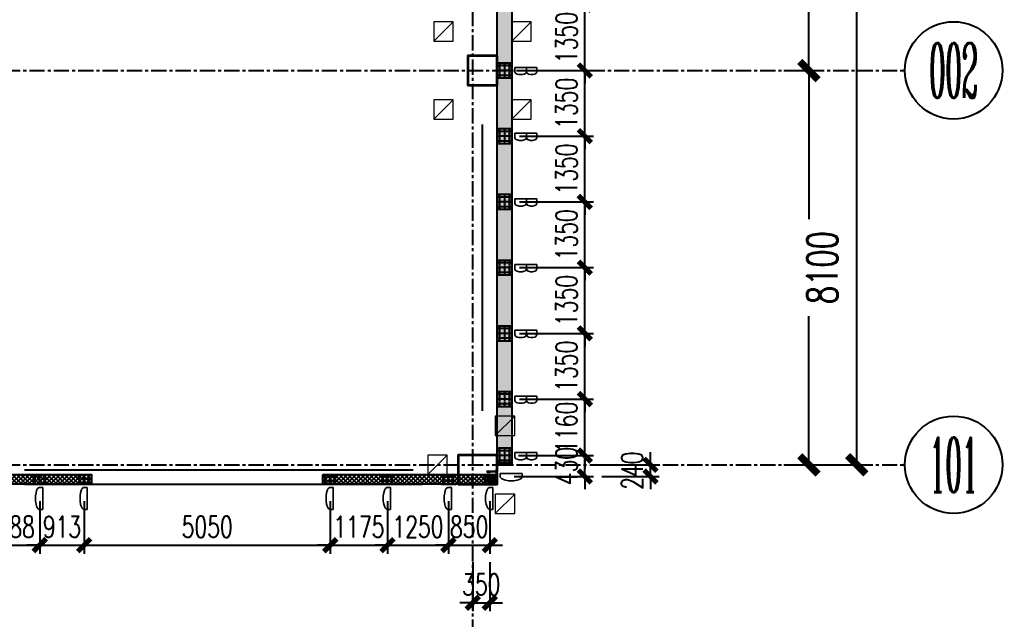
# Model space of a CAD drawing. Extents: x 782294 to 1727252, y -631030 to 17645.
# Drawn here: x 1125397 to 1145567, y -249105 to -236787 of the extents above; entities that cross this region are included whole.
import ezdxf
from ezdxf.enums import TextEntityAlignment as Align

# ---------------------------------------------------------------- set-up
doc = ezdxf.new("R2010")
doc.units = 0
doc.linetypes.add('CENTER', pattern=[2, 1.25, -0.25, 0.25, -0.25])
doc.layers.get('Defpoints').update_dxf_attribs({"color": 210})
for name, color, linetype in [('!ZN1-填充-8', 8, 'Continuous'), ('!ZN1-标注-173', 173, 'Continuous'), ('!ZN3-铝板幕墙-3', 3, 'Continuous'), ('2钢材断面', 2, 'Continuous'), ('30预埋件', 30, 'Continuous'), ('3符号', 3, 'Continuous'), ('40钢材投影', 40, 'Continuous'), ('ALT_CEN-0-30', 1, 'CENTER'), ('DIM', 173, 'Continuous'), ('DOTE', 1, 'CENTER'), ('S-BKL', 4, 'Continuous'), ('S-HATCH1-W', 252, 'Continuous'), ('结构轮廓线', 1, 'Continuous')]:
    doc.layers.add(name, color=color, linetype=linetype)
for name, color, linetype, lineweight in [('S-col', 2, 'Continuous', 0), ('S-ct', 2, 'Continuous', 0), ('S-zhuang', 1, 'Continuous', 0), ('砼柱', 2, 'Continuous', 35)]:
    doc.layers.add(name, color=color, linetype=linetype, lineweight=lineweight)
doc.styles.add('_TCH_AXIS', font='COMPLEX', dxfattribs={"bigfont": 'GBCBIG'})
doc.styles.add('DHTEXT-1', font='romans.shx', dxfattribs={"width": 0.7, "bigfont": 'chinese.shx'})
doc.dimstyles.new('ZN175', dxfattribs={"dimscale": 175, "dimtxt": 2.5, "dimasz": 1.5, "dimexe": 1, "dimexo": 2, "dimgap": 0.9, "dimtad": 1, "dimdec": 0, "dimdsep": 46, "dimtxsty": 'DHTEXT-1', "dimblk": 'ARCHTICK', "dimcen": 2.5, "dimclrd": 173, "dimclre": 173, "dimclrt": 7, "dimazin": 2, "dimtfac": 1, "dimtdec": 0, "dimtix": 1, "dimtmove": 2, "dimatfit": 3, "dimfxl": 0, "dimtolj": 1, "dimtzin": 0, "dimarcsym": 0})
doc.dimstyles.new('ZN250', dxfattribs={"dimscale": 250, "dimtxt": 2.5, "dimasz": 1.5, "dimexe": 1, "dimexo": 2, "dimgap": 0.9, "dimtad": 1, "dimdec": 0, "dimdsep": 46, "dimtxsty": 'DHTEXT-1', "dimblk": 'ARCHTICK', "dimcen": 2.5, "dimclrd": 173, "dimclre": 173, "dimclrt": 7, "dimazin": 2, "dimtfac": 1, "dimtdec": 0, "dimtix": 1, "dimtmove": 2, "dimatfit": 3, "dimfxl": 0, "dimarcsym": 0})

# ---------------------------------------------------------------- blocks, each defined once
blk = doc.blocks.new('_ArchTick')
at = {"color": 0, "linetype": 'ByBlock', "const_width": 0.4}
blk.add_lwpolyline([(-0.5, -0.5), (0.5, 0.5)], dxfattribs=at)
blk = doc.blocks.new('*D1368')
at = {"layer": 'Defpoints', "color": 0, "ltscale": 2500, "transparency": 16777216}
for p in [(130984, 16200), (130984, 8100), (132000, 8100)]:
    blk.add_point(p, dxfattribs=at)
at = {"layer": 'DIM', "color": 173, "linetype": 'ByBlock', "lineweight": -2, "ltscale": 2500, "transparency": 16777216}
for p, q in [((131484, 16200), (132250, 16200)), ((132000, 16200), (132000, 13146)), ((132000, 8100), (132000, 11154)), ((131484, 8100), (132250, 8100))]:
    blk.add_line(p, q, dxfattribs=at)
at = {"layer": 'DIM', "color": 173, "lineweight": -2, "ltscale": 2500, "transparency": 16777216, "xscale": 375, "yscale": 375, "zscale": 375}
for p, rotation in [((132000, 16200), 90), ((132000, 8100), 270)]:
    blk.add_blockref('_ArchTick', p, dxfattribs=dict(at, rotation=rotation))
at = {"layer": 'DIM', "color": 7, "ltscale": 2500, "transparency": 16777216, "insert": (132275, 12150), "char_height": 625, "attachment_point": 5, "rotation": 90, "style": 'DHTEXT-1'}
blk.add_mtext('8100', dxfattribs=at)
blk = doc.blocks.new('*D1369')
at = {"layer": 'Defpoints', "color": 0, "ltscale": 2500, "transparency": 16777216}
for p in [(130984, 8100), (130984, 0), (132000, 0)]:
    blk.add_point(p, dxfattribs=at)
at = {"layer": 'DIM', "color": 173, "linetype": 'ByBlock', "lineweight": -2, "ltscale": 2500, "transparency": 16777216}
for p, q in [((131484, 8100), (132250, 8100)), ((132000, 8100), (132000, 5046)), ((132000, 0), (132000, 3054)), ((131484, 0), (132250, 0))]:
    blk.add_line(p, q, dxfattribs=at)
at = {"layer": 'DIM', "color": 173, "lineweight": -2, "ltscale": 2500, "transparency": 16777216, "xscale": 375, "yscale": 375, "zscale": 375}
for p, rotation in [((132000, 8100), 90), ((132000, 0), 270)]:
    blk.add_blockref('_ArchTick', p, dxfattribs=dict(at, rotation=rotation))
at = {"layer": 'DIM', "color": 7, "ltscale": 2500, "transparency": 16777216, "insert": (132275, 4050), "char_height": 625, "attachment_point": 5, "rotation": 90, "style": 'DHTEXT-1'}
blk.add_mtext('8100', dxfattribs=at)
blk = doc.blocks.new('*D1372')
at = {"layer": 'Defpoints', "color": 0, "ltscale": 2500, "transparency": 16777216}
for p in [(131084, 90000), (131084, 0), (132980, 0)]:
    blk.add_point(p, dxfattribs=at)
at = {"layer": 'DIM', "color": 173, "linetype": 'ByBlock', "lineweight": -2, "ltscale": 2500, "transparency": 16777216}
for p, q in [((131584, 90000), (133230, 90000)), ((132980, 90000), (132980, 46204)), ((132980, 0), (132980, 43796)), ((131584, 0), (133230, 0))]:
    blk.add_line(p, q, dxfattribs=at)
at = {"layer": 'DIM', "color": 173, "lineweight": -2, "ltscale": 2500, "transparency": 16777216, "xscale": 375, "yscale": 375, "zscale": 375}
for p, rotation in [((132980, 90000), 90), ((132980, 0), 270)]:
    blk.add_blockref('_ArchTick', p, dxfattribs=dict(at, rotation=rotation))
at = {"layer": 'DIM', "color": 7, "ltscale": 2500, "transparency": 16777216, "insert": (133255, 45000), "char_height": 625, "attachment_point": 5, "rotation": 90, "style": 'DHTEXT-1'}
blk.add_mtext('90000', dxfattribs=at)
blk = doc.blocks.new('卓越-轴号')
blk.add_circle((0, 0), 4)
at = {"color": 0, "style": '_TCH_AXIS', "width": 1.041667, "flags": 8}
blk.add_attdef('A', text='', height=4.48, dxfattribs=at).set_placement((-2, -2.24), (2, -2.24), align=Align.FIT)
blk = doc.blocks.new('20250913105919')
at = {"layer": '结构轮廓线', "color": 1, "ltscale": 500}
blk.add_line((125600, 0), (125900, 0), dxfattribs=at)
blk.add_lwpolyline([(125900, 32400), (125900, 0)], dxfattribs=at)
blk = doc.blocks.new('A$C6AFE39C8')
at = {"layer": '砼柱', "lineweight": 35}
for points in [[(0, -82000), (-600, -82000), (-600, -82600), (0, -82600)], [(0, -90200), (-800, -90200), (-800, -90800), (0, -90800)]]:
    blk.add_lwpolyline(points, close=True, dxfattribs=at)
blk = doc.blocks.new('A$C5b102a0f')
at = {"layer": 'S-col'}
blk.add_blockref('A$C6AFE39C8', (125600, 90400), dxfattribs=at)
blk = doc.blocks.new('20250903183753')
at = {"layer": '2钢材断面'}
for p, q in [((150, 0), (-150, 0)), ((-150, 0), (-150, -300)), ((150, -300), (150, 0)), ((-150, -300), (150, -300))]:
    blk.add_line(p, q, dxfattribs=at)
at = {"layer": '40钢材投影'}
for centre, radius in [((-100, -50), 12), ((-100, -150), 12), ((-100, -50), 6), ((-100, -150), 6), ((0, -50), 12), ((0, -150), 12), ((0, -50), 6), ((0, -150), 6), ((100, -50), 12), ((100, -150), 12), ((100, -50), 6), ((100, -150), 6), ((-100, -250), 12), ((-100, -250), 6), ((0, -250), 12), ((0, -250), 6), ((100, -251), 12), ((100, -251), 6)]:
    blk.add_circle(centre, radius, dxfattribs=at)
at = {"layer": 'ALT_CEN-0-30', "ltscale": 20}
for p, q in [((-100, 0), (-100, -300)), ((0, 0), (0, -300)), ((100, 0), (100, -300)), ((-150, -50), (150, -50)), ((-150, -150), (150, -150)), ((-150, -250), (150, -250))]:
    blk.add_line(p, q, dxfattribs=at)
blk = doc.blocks.new('20250903183821')
at = {"ltscale": 50}
blk.add_blockref('20250903183753', (0, 0), dxfattribs=at)
at = {"layer": '30预埋件', "style": 'DHTEXT-1', "text_generation_flag": 6, "width": 0.55}
blk.add_attdef('B', (-105, 65), '', height=450, rotation=180, dxfattribs=at)
blk = doc.blocks.new('234')
at = {"layer": '!ZN1-填充-8'}
h = blk.add_hatch(color=252, dxfattribs=at)
h.dxf.hatch_style = 1
h.paths.add_polyline_path([(-105, -10), (-113, -10), (-105, -18)])
h = blk.add_hatch(color=252, dxfattribs=at)
h.dxf.hatch_style = 1
h.paths.add_polyline_path([(-95, -18), (-105, -18), (-105, -10), (-95, -10)])
h = blk.add_hatch(color=252, dxfattribs=at)
h.dxf.hatch_style = 1
h.paths.add_polyline_path([(-95, -10), (-87, -10), (-95, -18)])
h = blk.add_hatch(color=252, dxfattribs=at)
h.dxf.hatch_style = 1
h.paths.add_polyline_path([(-5, -10), (-13, -10), (-5, -18)])
h = blk.add_hatch(color=252, dxfattribs=at)
h.dxf.hatch_style = 1
h.paths.add_polyline_path([(5, -18), (-5, -18), (-5, -10), (5, -10)])
h = blk.add_hatch(color=252, dxfattribs=at)
h.dxf.hatch_style = 1
h.paths.add_polyline_path([(5, -10), (13, -10), (5, -18)])
h = blk.add_hatch(color=252, dxfattribs=at)
h.dxf.hatch_style = 1
h.paths.add_polyline_path([(95, -10), (87, -10), (95, -18)])
h = blk.add_hatch(color=252, dxfattribs=at)
h.dxf.hatch_style = 1
h.paths.add_polyline_path([(105, -18), (95, -18), (95, -10), (105, -10)])
h = blk.add_hatch(color=252, dxfattribs=at)
h.dxf.hatch_style = 1
h.paths.add_polyline_path([(105, -10), (113, -10), (105, -18)])
at = {"layer": '2钢材断面'}
for p, q in [((-150, 0), (-150, -10)), ((150, 0), (-150, 0)), ((150, 0), (150, -10)), ((-94, -10), (-150, -10)), ((0, -10), (-94, -10)), ((106, -10), (0, -10)), ((150, -10), (106, -10))]:
    blk.add_line(p, q, dxfattribs=at)
at = {"layer": '40钢材投影'}
for p, q in [((-105, -18), (-113, -10)), ((-105, -10), (-105, -200)), ((-95, -200), (-105, -200)), ((-95, -10), (-95, -200)), ((-95, -18), (-87, -10)), ((-5, -18), (-13, -10)), ((-5, -10), (-5, -200)), ((5, -200), (-5, -200)), ((5, -10), (5, -200)), ((5, -18), (13, -10)), ((95, -18), (87, -10)), ((95, -10), (95, -200)), ((105, -200), (95, -200)), ((105, -10), (105, -200)), ((105, -18), (113, -10))]:
    blk.add_line(p, q, dxfattribs=at)
for points in [[(-95, -172), (-95, -150), (-85, -150), (-85, -200), (-95, -200), (-95, -184)], [(5, -172), (5, -150), (15, -150), (15, -200), (5, -200), (5, -184)], [(105, -172), (105, -150), (115, -150), (115, -200), (105, -200), (105, -184)]]:
    blk.add_lwpolyline(points, dxfattribs=at)
at = {"layer": 'ALT_CEN-0-30', "ltscale": 0.3}
for p, q in [((-100, 0), (-100, -215)), ((0, 0), (0, -215)), ((100, 0), (100, -215))]:
    blk.add_line(p, q, dxfattribs=at)
blk = doc.blocks.new('20250912151943')
at = {"layer": '40钢材投影', "color": 2, "ltscale": 500, "rotation": 180}
blk.add_blockref('234', (0, 0), dxfattribs=at)
at = {"layer": '30预埋件', "style": 'DHTEXT-1', "text_generation_flag": 6, "width": 0.55}
blk.add_attdef('B', (105, -65), '', height=450, dxfattribs=at)
blk = doc.blocks.new('20250913102435')
at = {"ltscale": 500, "rotation": 270}
for p in [(125900, 8100), (125900, 6750), (125900, 5400), (125900, 4050), (125900, 2700), (125900, 1350), (125900, 190)]:
    blk.add_blockref('20250903183821', p, dxfattribs=at).add_auto_attribs({'B': 'B'})
at = {"layer": '结构轮廓线', "ltscale": 500}
for p in [(116212, -400), (117125, -400), (122175, -400), (123350, -400), (124600, -400), (125450, -400)]:
    blk.add_blockref('20250912151943', p, dxfattribs=at).add_auto_attribs({'B': 'D'})
at = {"layer": '结构轮廓线', "ltscale": 500, "rotation": 90}
blk.add_blockref('20250912151943', (125600, -240), dxfattribs=at).add_auto_attribs({'B': 'D'})
blk = doc.blocks.new('*D672')
at = {"layer": 'Defpoints', "color": 0, "ltscale": 1750, "transparency": 16777216}
for p in [(1134197, -246331), (1135047, -246331), (1135047, -247581)]:
    blk.add_point(p, dxfattribs=at)
at = {"layer": 'DIM', "color": 173, "linetype": 'ByBlock', "lineweight": -2, "ltscale": 1750, "transparency": 16777216}
for p, q in [((1134197, -246681), (1134197, -247756)), ((1135047, -246681), (1135047, -247756)), ((1134197, -247581), (1133935, -247581)), ((1134197, -247581), (1135047, -247581)), ((1135047, -247581), (1135310, -247581))]:
    blk.add_line(p, q, dxfattribs=at)
at = {"layer": 'DIM', "color": 173, "lineweight": -2, "ltscale": 1750, "transparency": 16777216, "xscale": 262.5, "yscale": 262.5, "zscale": 262.5}
blk.add_blockref('_ArchTick', (1134197, -247581), dxfattribs=at)
at = {"layer": 'DIM', "color": 173, "lineweight": -2, "ltscale": 1750, "transparency": 16777216, "xscale": 262.5, "yscale": 262.5, "zscale": 262.5, "rotation": 180}
blk.add_blockref('_ArchTick', (1135047, -247581), dxfattribs=at)
at = {"layer": 'DIM', "color": 7, "ltscale": 1750, "transparency": 16777216, "insert": (1134622, -247205), "char_height": 437.5, "attachment_point": 5, "style": 'DHTEXT-1'}
blk.add_mtext('\\A1;850', dxfattribs=at)
blk = doc.blocks.new('*D673')
at = {"layer": 'Defpoints', "color": 0, "ltscale": 1750, "transparency": 16777216}
for p in [(1132947, -246331), (1134197, -246331), (1134197, -247581)]:
    blk.add_point(p, dxfattribs=at)
at = {"layer": 'DIM', "color": 173, "linetype": 'ByBlock', "lineweight": -2, "ltscale": 1750, "transparency": 16777216}
for p, q in [((1132947, -246681), (1132947, -247756)), ((1134197, -246681), (1134197, -247756)), ((1132947, -247581), (1132685, -247581)), ((1132947, -247581), (1134197, -247581)), ((1134197, -247581), (1134460, -247581))]:
    blk.add_line(p, q, dxfattribs=at)
at = {"layer": 'DIM', "color": 173, "lineweight": -2, "ltscale": 1750, "transparency": 16777216, "xscale": 262.5, "yscale": 262.5, "zscale": 262.5}
blk.add_blockref('_ArchTick', (1132947, -247581), dxfattribs=at)
at = {"layer": 'DIM', "color": 173, "lineweight": -2, "ltscale": 1750, "transparency": 16777216, "xscale": 262.5, "yscale": 262.5, "zscale": 262.5, "rotation": 180}
blk.add_blockref('_ArchTick', (1134197, -247581), dxfattribs=at)
at = {"layer": 'DIM', "color": 7, "ltscale": 1750, "transparency": 16777216, "insert": (1133572, -247205), "char_height": 437.5, "attachment_point": 5, "style": 'DHTEXT-1'}
blk.add_mtext('\\A1;1250', dxfattribs=at)
blk = doc.blocks.new('*D674')
at = {"layer": 'Defpoints', "color": 0, "ltscale": 1750, "transparency": 16777216}
for p in [(1131772, -246331), (1132947, -246331), (1132947, -247581)]:
    blk.add_point(p, dxfattribs=at)
at = {"layer": 'DIM', "color": 173, "linetype": 'ByBlock', "lineweight": -2, "ltscale": 1750, "transparency": 16777216}
for p, q in [((1131772, -246681), (1131772, -247756)), ((1132947, -246681), (1132947, -247756)), ((1131772, -247581), (1131510, -247581)), ((1131772, -247581), (1132947, -247581)), ((1132947, -247581), (1133210, -247581))]:
    blk.add_line(p, q, dxfattribs=at)
at = {"layer": 'DIM', "color": 173, "lineweight": -2, "ltscale": 1750, "transparency": 16777216, "xscale": 262.5, "yscale": 262.5, "zscale": 262.5}
blk.add_blockref('_ArchTick', (1131772, -247581), dxfattribs=at)
at = {"layer": 'DIM', "color": 173, "lineweight": -2, "ltscale": 1750, "transparency": 16777216, "xscale": 262.5, "yscale": 262.5, "zscale": 262.5, "rotation": 180}
blk.add_blockref('_ArchTick', (1132947, -247581), dxfattribs=at)
at = {"layer": 'DIM', "color": 7, "ltscale": 1750, "transparency": 16777216, "insert": (1132360, -247205), "char_height": 437.5, "attachment_point": 5, "style": 'DHTEXT-1'}
blk.add_mtext('\\A1;1175', dxfattribs=at)
blk = doc.blocks.new('*D675')
at = {"layer": 'Defpoints', "color": 0, "ltscale": 1750, "transparency": 16777216}
for p in [(1126722, -246331), (1131772, -246331), (1131772, -247581)]:
    blk.add_point(p, dxfattribs=at)
at = {"layer": 'DIM', "color": 173, "linetype": 'ByBlock', "lineweight": -2, "ltscale": 1750, "transparency": 16777216}
for p, q in [((1126722, -246681), (1126722, -247756)), ((1131772, -246681), (1131772, -247756)), ((1126722, -247581), (1131772, -247581))]:
    blk.add_line(p, q, dxfattribs=at)
at = {"layer": 'DIM', "color": 173, "lineweight": -2, "ltscale": 1750, "transparency": 16777216, "xscale": 262.5, "yscale": 262.5, "zscale": 262.5, "rotation": 180}
blk.add_blockref('_ArchTick', (1126722, -247581), dxfattribs=at)
at = {"layer": 'DIM', "color": 173, "lineweight": -2, "ltscale": 1750, "transparency": 16777216, "xscale": 262.5, "yscale": 262.5, "zscale": 262.5}
blk.add_blockref('_ArchTick', (1131772, -247581), dxfattribs=at)
at = {"layer": 'DIM', "color": 7, "ltscale": 1750, "transparency": 16777216, "insert": (1129247, -247205), "char_height": 437.5, "attachment_point": 5, "style": 'DHTEXT-1'}
blk.add_mtext('\\A1;5050', dxfattribs=at)
blk = doc.blocks.new('*D676')
at = {"layer": 'Defpoints', "color": 0, "ltscale": 1750, "transparency": 16777216}
for p in [(1125810, -246331), (1126722, -246331), (1126722, -247581)]:
    blk.add_point(p, dxfattribs=at)
at = {"layer": 'DIM', "color": 173, "linetype": 'ByBlock', "lineweight": -2, "ltscale": 1750, "transparency": 16777216}
for p, q in [((1125810, -246681), (1125810, -247756)), ((1126722, -246681), (1126722, -247756)), ((1125810, -247581), (1125547, -247581)), ((1125810, -247581), (1126722, -247581)), ((1126722, -247581), (1126985, -247581))]:
    blk.add_line(p, q, dxfattribs=at)
at = {"layer": 'DIM', "color": 173, "lineweight": -2, "ltscale": 1750, "transparency": 16777216, "xscale": 262.5, "yscale": 262.5, "zscale": 262.5}
blk.add_blockref('_ArchTick', (1125810, -247581), dxfattribs=at)
at = {"layer": 'DIM', "color": 173, "lineweight": -2, "ltscale": 1750, "transparency": 16777216, "xscale": 262.5, "yscale": 262.5, "zscale": 262.5, "rotation": 180}
blk.add_blockref('_ArchTick', (1126722, -247581), dxfattribs=at)
at = {"layer": 'DIM', "color": 7, "ltscale": 1750, "transparency": 16777216, "insert": (1126266, -247205), "char_height": 437.5, "attachment_point": 5, "style": 'DHTEXT-1'}
blk.add_mtext('\\A1;913', dxfattribs=at)
blk = doc.blocks.new('*D677')
at = {"layer": 'Defpoints', "color": 0, "ltscale": 1750, "transparency": 16777216}
for p in [(1124822, -246331), (1125810, -246331), (1125810, -247581)]:
    blk.add_point(p, dxfattribs=at)
at = {"layer": 'DIM', "color": 173, "linetype": 'ByBlock', "lineweight": -2, "ltscale": 1750, "transparency": 16777216}
for p, q in [((1124822, -246681), (1124822, -247756)), ((1125810, -246681), (1125810, -247756)), ((1124822, -247581), (1124560, -247581)), ((1124822, -247581), (1125810, -247581)), ((1125810, -247581), (1126072, -247581))]:
    blk.add_line(p, q, dxfattribs=at)
at = {"layer": 'DIM', "color": 173, "lineweight": -2, "ltscale": 1750, "transparency": 16777216, "xscale": 262.5, "yscale": 262.5, "zscale": 262.5}
blk.add_blockref('_ArchTick', (1124822, -247581), dxfattribs=at)
at = {"layer": 'DIM', "color": 173, "lineweight": -2, "ltscale": 1750, "transparency": 16777216, "xscale": 262.5, "yscale": 262.5, "zscale": 262.5, "rotation": 180}
blk.add_blockref('_ArchTick', (1125810, -247581), dxfattribs=at)
at = {"layer": 'DIM', "color": 7, "ltscale": 1750, "transparency": 16777216, "insert": (1125316, -247205), "char_height": 437.5, "attachment_point": 5, "style": 'DHTEXT-1'}
blk.add_mtext('\\A1;988', dxfattribs=at)
blk = doc.blocks.new('*D680')
at = {"layer": 'Defpoints', "color": 0, "ltscale": 1750, "transparency": 16777216}
for p in [(1135283, -245741), (1136997, -245741), (1135197, -246171)]:
    blk.add_point(p, dxfattribs=at)
at = {"layer": 'DIM', "color": 173, "linetype": 'ByBlock', "lineweight": -2, "ltscale": 1750, "transparency": 16777216}
for p, q in [((1136997, -245741), (1136997, -245479)), ((1135633, -245741), (1137172, -245741)), ((1136997, -246171), (1136997, -245741)), ((1135547, -246171), (1137172, -246171)), ((1136997, -246171), (1136997, -246434))]:
    blk.add_line(p, q, dxfattribs=at)
at = {"layer": 'DIM', "color": 173, "lineweight": -2, "ltscale": 1750, "transparency": 16777216, "xscale": 262.5, "yscale": 262.5, "zscale": 262.5}
for p, rotation in [((1136997, -245741), 270), ((1136997, -246171), 90)]:
    blk.add_blockref('_ArchTick', p, dxfattribs=dict(at, rotation=rotation))
at = {"layer": 'DIM', "color": 7, "ltscale": 1750, "transparency": 16777216, "insert": (1136621, -245956), "char_height": 437.5, "attachment_point": 5, "rotation": 90, "style": 'DHTEXT-1'}
blk.add_mtext('\\A1;430', dxfattribs=at)
blk = doc.blocks.new('*D699')
at = {"layer": 'Defpoints', "color": 0, "ltscale": 1750, "transparency": 16777216}
for p in [(1135309, -236481), (1136997, -236481), (1135309, -237831)]:
    blk.add_point(p, dxfattribs=at)
at = {"layer": 'DIM', "color": 173, "linetype": 'ByBlock', "lineweight": -2, "ltscale": 1750, "transparency": 16777216}
for p, q in [((1136997, -236481), (1136997, -236219)), ((1135659, -236481), (1137172, -236481)), ((1136997, -237831), (1136997, -236481)), ((1135659, -237831), (1137172, -237831)), ((1136997, -237831), (1136997, -238094))]:
    blk.add_line(p, q, dxfattribs=at)
at = {"layer": 'DIM', "color": 173, "lineweight": -2, "ltscale": 1750, "transparency": 16777216, "xscale": 262.5, "yscale": 262.5, "zscale": 262.5}
for p, rotation in [((1136997, -236481), 270), ((1136997, -237831), 90)]:
    blk.add_blockref('_ArchTick', p, dxfattribs=dict(at, rotation=rotation))
at = {"layer": 'DIM', "color": 7, "ltscale": 1750, "transparency": 16777216, "insert": (1136621, -237156), "char_height": 437.5, "attachment_point": 5, "rotation": 90, "style": 'DHTEXT-1'}
blk.add_mtext('\\A1;1350', dxfattribs=at)
blk = doc.blocks.new('*D700')
at = {"layer": 'Defpoints', "color": 0, "ltscale": 1750, "transparency": 16777216}
for p in [(1135309, -237831), (1136997, -237831), (1135309, -239181)]:
    blk.add_point(p, dxfattribs=at)
at = {"layer": 'DIM', "color": 173, "linetype": 'ByBlock', "lineweight": -2, "ltscale": 1750, "transparency": 16777216}
for p, q in [((1136997, -237831), (1136997, -237569)), ((1135659, -237831), (1137172, -237831)), ((1136997, -239181), (1136997, -237831)), ((1135659, -239181), (1137172, -239181)), ((1136997, -239181), (1136997, -239444))]:
    blk.add_line(p, q, dxfattribs=at)
at = {"layer": 'DIM', "color": 173, "lineweight": -2, "ltscale": 1750, "transparency": 16777216, "xscale": 262.5, "yscale": 262.5, "zscale": 262.5}
for p, rotation in [((1136997, -237831), 270), ((1136997, -239181), 90)]:
    blk.add_blockref('_ArchTick', p, dxfattribs=dict(at, rotation=rotation))
at = {"layer": 'DIM', "color": 7, "ltscale": 1750, "transparency": 16777216, "insert": (1136621, -238506), "char_height": 437.5, "attachment_point": 5, "rotation": 90, "style": 'DHTEXT-1'}
blk.add_mtext('\\A1;1350', dxfattribs=at)
blk = doc.blocks.new('*D701')
at = {"layer": 'Defpoints', "color": 0, "ltscale": 1750, "transparency": 16777216}
for p in [(1135309, -239181), (1136997, -239181), (1135309, -240531)]:
    blk.add_point(p, dxfattribs=at)
at = {"layer": 'DIM', "color": 173, "linetype": 'ByBlock', "lineweight": -2, "ltscale": 1750, "transparency": 16777216}
for p, q in [((1136997, -239181), (1136997, -238919)), ((1135659, -239181), (1137172, -239181)), ((1136997, -240531), (1136997, -239181)), ((1135659, -240531), (1137172, -240531)), ((1136997, -240531), (1136997, -240794))]:
    blk.add_line(p, q, dxfattribs=at)
at = {"layer": 'DIM', "color": 173, "lineweight": -2, "ltscale": 1750, "transparency": 16777216, "xscale": 262.5, "yscale": 262.5, "zscale": 262.5}
for p, rotation in [((1136997, -239181), 270), ((1136997, -240531), 90)]:
    blk.add_blockref('_ArchTick', p, dxfattribs=dict(at, rotation=rotation))
at = {"layer": 'DIM', "color": 7, "ltscale": 1750, "transparency": 16777216, "insert": (1136621, -239856), "char_height": 437.5, "attachment_point": 5, "rotation": 90, "style": 'DHTEXT-1'}
blk.add_mtext('\\A1;1350', dxfattribs=at)
blk = doc.blocks.new('*D702')
at = {"layer": 'Defpoints', "color": 0, "ltscale": 1750, "transparency": 16777216}
for p in [(1135309, -240531), (1136997, -240531), (1135309, -241881)]:
    blk.add_point(p, dxfattribs=at)
at = {"layer": 'DIM', "color": 173, "linetype": 'ByBlock', "lineweight": -2, "ltscale": 1750, "transparency": 16777216}
for p, q in [((1136997, -240531), (1136997, -240269)), ((1135659, -240531), (1137172, -240531)), ((1136997, -241881), (1136997, -240531)), ((1135659, -241881), (1137172, -241881)), ((1136997, -241881), (1136997, -242144))]:
    blk.add_line(p, q, dxfattribs=at)
at = {"layer": 'DIM', "color": 173, "lineweight": -2, "ltscale": 1750, "transparency": 16777216, "xscale": 262.5, "yscale": 262.5, "zscale": 262.5}
for p, rotation in [((1136997, -240531), 270), ((1136997, -241881), 90)]:
    blk.add_blockref('_ArchTick', p, dxfattribs=dict(at, rotation=rotation))
at = {"layer": 'DIM', "color": 7, "ltscale": 1750, "transparency": 16777216, "insert": (1136621, -241206), "char_height": 437.5, "attachment_point": 5, "rotation": 90, "style": 'DHTEXT-1'}
blk.add_mtext('\\A1;1350', dxfattribs=at)
blk = doc.blocks.new('*D703')
at = {"layer": 'Defpoints', "color": 0, "ltscale": 1750, "transparency": 16777216}
for p in [(1135309, -241881), (1136997, -241881), (1135309, -243231)]:
    blk.add_point(p, dxfattribs=at)
at = {"layer": 'DIM', "color": 173, "linetype": 'ByBlock', "lineweight": -2, "ltscale": 1750, "transparency": 16777216}
for p, q in [((1136997, -241881), (1136997, -241619)), ((1135659, -241881), (1137172, -241881)), ((1136997, -243231), (1136997, -241881)), ((1135659, -243231), (1137172, -243231)), ((1136997, -243231), (1136997, -243494))]:
    blk.add_line(p, q, dxfattribs=at)
at = {"layer": 'DIM', "color": 173, "lineweight": -2, "ltscale": 1750, "transparency": 16777216, "xscale": 262.5, "yscale": 262.5, "zscale": 262.5}
for p, rotation in [((1136997, -241881), 270), ((1136997, -243231), 90)]:
    blk.add_blockref('_ArchTick', p, dxfattribs=dict(at, rotation=rotation))
at = {"layer": 'DIM', "color": 7, "ltscale": 1750, "transparency": 16777216, "insert": (1136621, -242556), "char_height": 437.5, "attachment_point": 5, "rotation": 90, "style": 'DHTEXT-1'}
blk.add_mtext('\\A1;1350', dxfattribs=at)
blk = doc.blocks.new('*D704')
at = {"layer": 'Defpoints', "color": 0, "ltscale": 1750, "transparency": 16777216}
for p in [(1135309, -243231), (1136997, -243231), (1135309, -244581)]:
    blk.add_point(p, dxfattribs=at)
at = {"layer": 'DIM', "color": 173, "linetype": 'ByBlock', "lineweight": -2, "ltscale": 1750, "transparency": 16777216}
for p, q in [((1136997, -243231), (1136997, -242969)), ((1135659, -243231), (1137172, -243231)), ((1136997, -244581), (1136997, -243231)), ((1135659, -244581), (1137172, -244581)), ((1136997, -244581), (1136997, -244844))]:
    blk.add_line(p, q, dxfattribs=at)
at = {"layer": 'DIM', "color": 173, "lineweight": -2, "ltscale": 1750, "transparency": 16777216, "xscale": 262.5, "yscale": 262.5, "zscale": 262.5}
for p, rotation in [((1136997, -243231), 270), ((1136997, -244581), 90)]:
    blk.add_blockref('_ArchTick', p, dxfattribs=dict(at, rotation=rotation))
at = {"layer": 'DIM', "color": 7, "ltscale": 1750, "transparency": 16777216, "insert": (1136621, -243906), "char_height": 437.5, "attachment_point": 5, "rotation": 90, "style": 'DHTEXT-1'}
blk.add_mtext('\\A1;1350', dxfattribs=at)
blk = doc.blocks.new('*D705')
at = {"layer": 'Defpoints', "color": 0, "ltscale": 1750, "transparency": 16777216}
for p in [(1135309, -244581), (1136997, -244581), (1135309, -245741)]:
    blk.add_point(p, dxfattribs=at)
at = {"layer": 'DIM', "color": 173, "linetype": 'ByBlock', "lineweight": -2, "ltscale": 1750, "transparency": 16777216}
for p, q in [((1136997, -244581), (1136997, -244319)), ((1135659, -244581), (1137172, -244581)), ((1136997, -245741), (1136997, -244581)), ((1135659, -245741), (1137172, -245741)), ((1136997, -245741), (1136997, -246004))]:
    blk.add_line(p, q, dxfattribs=at)
at = {"layer": 'DIM', "color": 173, "lineweight": -2, "ltscale": 1750, "transparency": 16777216, "xscale": 262.5, "yscale": 262.5, "zscale": 262.5}
for p, rotation in [((1136997, -244581), 270), ((1136997, -245741), 90)]:
    blk.add_blockref('_ArchTick', p, dxfattribs=dict(at, rotation=rotation))
at = {"layer": 'DIM', "color": 7, "ltscale": 1750, "transparency": 16777216, "insert": (1136621, -245161), "char_height": 437.5, "attachment_point": 5, "rotation": 90, "style": 'DHTEXT-1'}
blk.add_mtext('\\A1;1160', dxfattribs=at)
blk = doc.blocks.new('*D1333')
at = {"layer": 'Defpoints', "color": 0, "ltscale": 1750, "transparency": 16777216}
for p in [(1136997, -245931), (1138345, -245931), (1136997, -246171)]:
    blk.add_point(p, dxfattribs=at)
at = {"layer": '砼柱', "color": 173, "linetype": 'ByBlock', "lineweight": -2, "ltscale": 1750, "transparency": 16777216}
for p, q in [((1138345, -245931), (1138345, -245669)), ((1137347, -245931), (1138520, -245931)), ((1138345, -246171), (1138345, -245931)), ((1137347, -246171), (1138520, -246171)), ((1138345, -246171), (1138345, -246434))]:
    blk.add_line(p, q, dxfattribs=at)
at = {"layer": '砼柱', "color": 173, "lineweight": -2, "ltscale": 1750, "transparency": 16777216, "xscale": 262.5, "yscale": 262.5, "zscale": 262.5}
for p, rotation in [((1138345, -245931), 270), ((1138345, -246171), 90)]:
    blk.add_blockref('_ArchTick', p, dxfattribs=dict(at, rotation=rotation))
at = {"layer": '砼柱', "color": 7, "ltscale": 1750, "transparency": 16777216, "insert": (1137969, -246051), "char_height": 437.5, "attachment_point": 5, "rotation": 90, "style": 'DHTEXT-1'}
blk.add_mtext('\\A1;240', dxfattribs=at)
blk = doc.blocks.new('*D1334')
at = {"layer": '!ZN1-标注-173', "color": 173, "linetype": 'ByBlock', "lineweight": -2, "ltscale": 1750, "transparency": 16777216}
for p, q in [((1134697, -247931), (1134697, -248940)), ((1135047, -247931), (1135047, -248940)), ((1134697, -248765), (1134435, -248765)), ((1134697, -248765), (1135047, -248765)), ((1135047, -248765), (1135310, -248765))]:
    blk.add_line(p, q, dxfattribs=at)
at = {"layer": 'Defpoints', "color": 0, "ltscale": 1750, "transparency": 16777216}
for p in [(1134697, -247581), (1135047, -247581), (1135047, -248765)]:
    blk.add_point(p, dxfattribs=at)
at = {"layer": '!ZN1-标注-173', "color": 173, "lineweight": -2, "ltscale": 1750, "transparency": 16777216, "xscale": 262.5, "yscale": 262.5, "zscale": 262.5}
blk.add_blockref('_ArchTick', (1134697, -248765), dxfattribs=at)
at = {"layer": '!ZN1-标注-173', "color": 173, "lineweight": -2, "ltscale": 1750, "transparency": 16777216, "xscale": 262.5, "yscale": 262.5, "zscale": 262.5, "rotation": 180}
blk.add_blockref('_ArchTick', (1135047, -248765), dxfattribs=at)
at = {"layer": '!ZN1-标注-173', "color": 7, "ltscale": 1750, "transparency": 16777216, "insert": (1134872, -248388), "char_height": 437.5, "attachment_point": 5, "style": 'DHTEXT-1'}
blk.add_mtext('\\A1;350', dxfattribs=at)
blk = doc.blocks.new('A$C656D53E9')
at = {"layer": 'S-zhuang', "ltscale": 0.25}
blk.add_line((-200, 200), (200, -200), dxfattribs=at)
at = {"layer": 'S-zhuang', "color": 1, "ltscale": 0.5}
blk.add_lwpolyline([(200, 200), (-200, 200), (-200, -200), (200, -200)], close=True, dxfattribs=at)
blk = doc.blocks.new('A$Cda0970a6')
at = {"layer": 'S-HATCH1-W'}
h = blk.add_hatch(dxfattribs=at)
h.set_pattern_fill('HONEY', color=256, scale=20)
h.set_pattern_definition([(0, (208858.505, 238968.18), (95.25, 54.992613), [63.5, -127]), (120, (208858.505, 238968.18), (-95.25, 54.992613), [63.5, -127]), (60, (208858.505, 238968.18), (2e-07, 109.985226), [-127, 63.5])])
h.paths.add_polyline_path([(125900, 40), (125600, 40), (125600, 32400), (125900, 32400)])
h = blk.add_hatch(dxfattribs=at)
h.set_pattern_fill('ANSI37', color=256, scale=20)
h.set_pattern_definition([(45, (321418.33, 255418.27), (-44.90128, 44.90128), []), (135, (321418.33, 255418.27), (-44.90128, -44.90128), [])])
h.paths.add_polyline_path([(117275, -400), (117275, -200), (113250, -200), (113250, -400)])
h = blk.add_hatch(dxfattribs=at)
h.set_pattern_fill('ANSI37', color=256, scale=20)
h.set_pattern_definition([(45, (329743.33, 255418.27), (-44.90128, 44.90128), []), (135, (329743.33, 255418.27), (-44.90128, -44.90128), [])])
h.paths.add_polyline_path([(122025, -200), (122025, -400), (125600, -400), (125600, -200)])
at = {"layer": 'S-BKL'}
for p, q in [((115900, -100), (123876, -100)), ((115900, -400), (124068, -400))]:
    blk.add_line(p, q, dxfattribs=at)
for points in [[(125300, 1112), (125300, 6990)], [(125600, 1285), (125600, 6816)]]:
    blk.add_lwpolyline(points, dxfattribs=at)
at = {"layer": 'S-HATCH1-W'}
for points in [[(125900, 40), (125600, 40), (125600, 32400), (125900, 32400)], [(113250, -200), (117275, -200), (117275, -400), (113250, -400)], [(122025, -200), (125600, -200), (125600, -400), (122025, -400)]]:
    blk.add_lwpolyline(points, close=True, dxfattribs=at)
at = {"layer": 'S-ct', "ltscale": 0.25, "rotation": 270}
for p in [(124500, 8900), (126100, 8900), (124500, 7300), (126100, 7300), (125762, 800), (124376, 0), (125762, -800)]:
    blk.add_blockref('A$C656D53E9', p, dxfattribs=at)
blk = doc.blocks.new('20250901082728')
at = {"layer": 'DOTE', "ltscale": 250}
for p, q in [((125100, -5988.9), (125100, 99662.3)), ((109500, 8100), (133969.2, 8100)), ((109500, 0), (133969.2, 0))]:
    blk.add_line(p, q, dxfattribs=at)
at = {"layer": '3符号', "color": 7}
ref = blk.add_blockref('卓越-轴号', (134969.2, 8101.1), dxfattribs=dict(at, xscale=250, yscale=250, zscale=250))
ref.add_attrib('A', '002', dxfattribs={"layer": '0', "color": 0, "height": 1120, "style": '_TCH_AXIS', "width": 0.347222}).set_placement((134469.2, 7541.1), (135469.2, 7541.1), align=Align.FIT)
ref = blk.add_blockref('卓越-轴号', (134969.2, 1.1), dxfattribs=dict(at, xscale=250, yscale=250, zscale=250))
ref.add_attrib('A', '101', dxfattribs={"layer": '0', "color": 0, "height": 1120, "style": '_TCH_AXIS', "width": 0.426136}).set_placement((134469.2, -558.9), (135469.2, -558.9), align=Align.FIT)
at = {"layer": 'DIM', "ltscale": 2500}
for base, p1, p2, picture, middle in [((132979.6, 0), (131084.1, 90000), (131084.1, 0), '*D1372', (133254.6, 45000)), ((132000, 8100), (130984.1, 16200), (130984.1, 8100), '*D1368', (132275, 12150)), ((132000, 0), (130984.1, 8100), (130984.1, 0), '*D1369', (132275, 4050))]:
    dim = blk.add_linear_dim(base=base, p1=p1, p2=p2, angle=270, dimstyle='ZN250', dxfattribs=at)
    dim.commit()
    dim.dimension.update_dxf_attribs({"geometry": picture, "text_midpoint": middle, "dimtype": 129})

msp = doc.modelspace()

# ---------------------------------------------------------------- block references
at = {"layer": '!ZN3-铝板幕墙-3', "ltscale": 1750}
msp.add_blockref('A$Cda0970a6', (1009597.3, -245931.2), dxfattribs=at)
at = {"ltscale": 2000}
msp.add_blockref('20250901082728', (1009597.3, -245931.2), dxfattribs=at)
at = {"layer": '结构轮廓线', "ltscale": 500}
for name in ['20250913105919', '20250913102435']:
    msp.add_blockref(name, (1009597.3, -245931.2), dxfattribs=at)
at = {"layer": '结构轮廓线', "color": 1, "ltscale": 5000}
msp.add_blockref('A$C5b102a0f', (1009597.3, -245931.2), dxfattribs=at)

# ---------------------------------------------------------------- dimensions: what is measured, and where the dimension line sits
at = {"layer": '!ZN1-标注-173', "ltscale": 1750}
dim = msp.add_linear_dim(base=(1135047.3, -248764.6), p1=(1134697.3, -247581.2), p2=(1135047.3, -247581.2), dimstyle='ZN175', dxfattribs=at)
dim.commit()
dim.dimension.update_dxf_attribs({"geometry": '*D1334', "text_midpoint": (1134872.3, -248388.3)})
at = {"layer": 'DIM', "ltscale": 1750}
for base, p1, p2, picture, middle in [((1136997.3, -236481.2), (1135308.5, -237831.2), (1135308.5, -236481.2), '*D699', (1136621.1, -237156.2)), ((1136997.3, -237831.2), (1135308.5, -239181.2), (1135308.5, -237831.2), '*D700', (1136621.1, -238506.2)), ((1136997.3, -239181.2), (1135308.5, -240531.2), (1135308.5, -239181.2), '*D701', (1136621.1, -239856.2)), ((1136997.3, -240531.2), (1135308.5, -241881.2), (1135308.5, -240531.2), '*D702', (1136621.1, -241206.2)), ((1136997.3, -241881.2), (1135308.5, -243231.2), (1135308.5, -241881.2), '*D703', (1136621.1, -242556.2)), ((1136997.3, -243231.2), (1135308.5, -244581.2), (1135308.5, -243231.2), '*D704', (1136621.1, -243906.2)), ((1136997.3, -244581.2), (1135308.5, -245741.2), (1135308.5, -244581.2), '*D705', (1136621.1, -245161.2)), ((1136997.3, -245741.2), (1135197.3, -246171.2), (1135283.1, -245741.2), '*D680', (1136621.1, -245956.2))]:
    dim = msp.add_linear_dim(base=base, p1=p1, p2=p2, angle=90, dimstyle='ZN175', dxfattribs=at)
    dim.commit()
    dim.dimension.update_dxf_attribs({"geometry": picture, "text_midpoint": middle})
for base, p1, p2, picture, middle in [((1125809.8025834, -247581.1713734), (1124822.3025834, -246331.1713766), (1125809.8025834, -246331.1713766), '*D677', (1125316.0525834, -247204.9213734)), ((1126722.3025834, -247581.1713734), (1125809.8025834, -246331.1713766), (1126722.3025834, -246331.1713766), '*D676', (1126266.0525834, -247204.9213734)), ((1131772.3, -247581.2), (1126722.3, -246331.2), (1131772.3, -246331.2), '*D675', (1129247.3, -247204.9)), ((1132947.3, -247581.2), (1131772.3, -246331.2), (1132947.3, -246331.2), '*D674', (1132359.8, -247204.9)), ((1134197.3, -247581.2), (1132947.3, -246331.2), (1134197.3, -246331.2), '*D673', (1133572.3, -247204.9)), ((1135047.3, -247581.2), (1134197.3, -246331.2), (1135047.3, -246331.2), '*D672', (1134622.3, -247204.9))]:
    dim = msp.add_linear_dim(base=base, p1=p1, p2=p2, dimstyle='ZN175', dxfattribs=at)
    dim.commit()
    dim.dimension.update_dxf_attribs({"geometry": picture, "text_midpoint": middle})
at = {"layer": '砼柱', "ltscale": 1750}
dim = msp.add_linear_dim(base=(1138344.9, -245931.2), p1=(1136997.3, -246171.2), p2=(1136997.3, -245931.2), angle=90, dimstyle='ZN175', dxfattribs=at)
dim.commit()
dim.dimension.update_dxf_attribs({"geometry": '*D1333', "text_midpoint": (1137968.7, -246051.2)})

doc.saveas('drawing.dxf')
